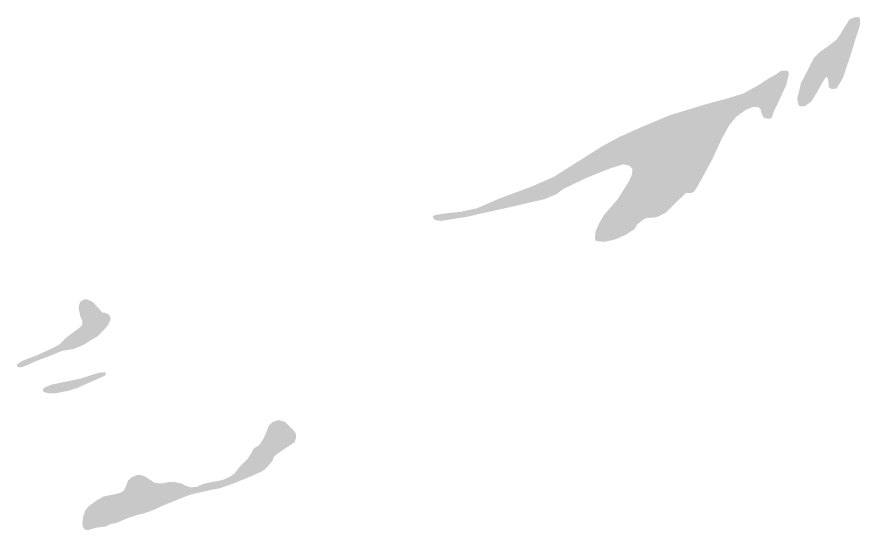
# Model space of a CAD drawing. Header units: inches. Extents: x 288635 to 693176, y 676945 to 1601077.
# Drawn here: x 546800 to 576114, y 681364 to 699197 of the extents above; entities that cross this region are included whole.
import ezdxf

# ---------------------------------------------------------------- set-up
doc = ezdxf.new("R2010")
doc.units = ezdxf.units.IN
doc.header["$MEASUREMENT"] = 0

msp = doc.modelspace()

# ---------------------------------------------------------------- hatches: boundary and pattern name
for points in [[(575808.9535, 697947.1983), (575524.4729, 697093.7566), (575300.9525, 696712.7558), (575128.2321, 696687.3558), (575021.5519, 696753.3959), (575016.4719, 696915.9562), (574975.8318, 697103.9166), (574909.7917, 697083.5966), (574858.9916, 697007.3964), (574782.7914, 696880.3962), (574615.1511, 696580.6756), (574417.0307, 696255.5549), (574188.4302, 696092.9946), (574041.1099, 696087.9146), (573975.0698, 696118.3947), (573924.2697, 696346.9951), (574061.43, 696910.8762), (574269.7104, 697296.957), (574508.4709, 697774.478), (574706.5913, 697967.5183), (575067.272, 698231.6789), (575290.7924, 698404.3992), (575422.8727, 698587.2796), (575560.033, 698831.1201), (575661.6332, 698973.3604), (575732.7533, 699095.2806), (575874.9936, 699171.4808), (576062.954, 699196.8808), (576113.7541, 699115.6006), (576108.6741, 698907.3202), (576022.3139, 698632.9997), (575935.9537, 698378.9992), (575808.9535, 697947.1983)], [(573233.9224, 696159.4135), (573086.6021, 695849.5328), (573056.1221, 695712.3726), (572995.162, 695661.5725), (572873.2417, 695656.4925), (572751.3215, 695702.2126), (572685.2813, 695854.6129), (572654.8013, 695991.7731), (572558.2811, 696067.9733), (572395.7208, 696067.9733), (572136.6402, 695966.3731), (571816.5996, 695732.6926), (571567.6791, 695438.052), (571298.4386, 694955.4511), (570983.4779, 694264.5697), (570752.9107, 693841.2332), (570404.3568, 693213.0076), (570312.9166, 693101.2473), (570196.0764, 693070.7673), (570058.9161, 693075.8473), (569703.3154, 692740.5666), (569362.9547, 692400.4176), (569093.7142, 692258.1773), (568936.2338, 692217.5372), (568687.3133, 692212.4572), (568545.0731, 692131.1771), (568362.1927, 691978.7768), (568260.5925, 691816.2164), (567971.0319, 691628.2561), (567590.0312, 691460.6157), (567219.1904, 691379.3356), (566919.4698, 691414.8956), (566894.0698, 691516.4958), (566914.3898, 691729.8563), (567036.31, 692014.3368), (567209.0304, 692314.0574), (567691.6314, 692867.7785), (568077.7121, 693487.3281), (568184.3923, 693726.0886), (568194.5524, 693908.969), (568103.1122, 694020.7292), (567884.6717, 694076.6093), (567402.0708, 693924.209), (566604.5092, 693604.1684), (565806.9476, 693223.1676), (565563.1071, 693040.2872), (565161.7863, 692867.5669), (563663.1833, 692522.3379), (563190.7424, 692420.7377), (562433.8208, 692248.0173), (561519.419, 692105.777), (561326.3786, 692141.3371), (561250.1785, 692242.9373), (561321.2986, 692308.9774), (561453.3789, 692329.2975), (561763.2595, 692375.0176), (562200.1404, 692420.7377), (562799.5816, 692547.7379), (563556.5031, 692877.9386), (564729.9854, 693314.8194), (565466.5869, 693639.9401), (567118.6762, 694683.3015), (567156.9993, 694707.5041), (567747.5115, 695026.5712), (568560.3131, 695387.2519), (569505.195, 695783.4927), (570409.4368, 696057.8133), (570886.9577, 696200.0535), (571552.4391, 696377.8539), (572040.1201, 696530.2542), (572573.5211, 696819.8148), (572913.8818, 697043.3352), (573218.6824, 697216.0556), (573350.7627, 697317.6558), (573452.3629, 697332.8958), (573589.5231, 697332.8958), (573640.3233, 697246.5356), (573548.8831, 696835.0548), (573233.9224, 696159.4135)], [(546957.4825, 687021.5639), (546876.2023, 687021.5639), (546810.1622, 687046.964), (546800.0021, 687118.0841), (546987.9625, 687245.0844), (547470.5635, 687427.9647), (548009.0446, 687671.8052), (548268.1251, 687808.9655), (548537.3656, 688068.046), (548796.4461, 688261.0864), (549025.0466, 688433.8067), (549080.9267, 688520.1669), (549080.9267, 688631.9271), (549009.8066, 688769.0874), (548979.3265, 688916.4077), (548948.8464, 689068.808), (548964.0865, 689190.7283), (549004.7266, 689297.4085), (549116.4868, 689373.6086), (549238.407, 689383.7686), (549441.6074, 689287.2485), (549619.4078, 689099.2881), (549766.7281, 688926.5677), (549878.4883, 688911.3277), (549980.0885, 688865.6076), (550041.0486, 688789.4075), (550056.2887, 688672.5672), (549969.9285, 688489.6869), (549787.0481, 688276.3264), (549614.3278, 688103.6061), (549370.4873, 687961.3658), (549121.5668, 687803.8855), (548765.9661, 687656.5652), (548369.7253, 687590.5251), (547871.8843, 687387.3247), (547506.1236, 687255.2444), (547094.6427, 687067.284), (546957.4825, 687021.5639)], [(548588.1657, 686203.6823), (548100.4847, 686112.2421), (547902.4868, 686115.2421), (547755.0441, 686157.9622), (547714.404, 686188.4423), (547709.324, 686259.5624), (547775.3641, 686325.6025), (548014.1246, 686422.1227), (548710.086, 686564.363), (549075.8467, 686645.6432), (549355.2473, 686742.1634), (549680.3679, 686838.6836), (549741.328, 686838.6836), (549837.8482, 686853.9236), (549888.6483, 686838.6836), (549888.6483, 686747.2434), (549710.848, 686660.8832), (549370.4873, 686513.5629), (548903.1264, 686305.2825), (548588.1657, 686203.6823)], [(554342.7495, 682989.1861), (553865.2286, 682821.5457), (553595.988, 682770.7456), (553296.2674, 682704.7055), (552833.9865, 682598.0253), (552331.0655, 682399.9049), (551914.5047, 682232.2646), (551538.5839, 682059.5442), (551198.2232, 681937.624), (551025.5029, 681902.0639), (550659.7422, 681785.2237), (550288.9014, 681622.6634), (550034.9009, 681566.7832), (549887.5806, 681490.5831), (549709.7803, 681470.263), (549501.4998, 681434.703), (549293.2194, 681368.6628), (549196.6992, 681363.5828), (549115.4191, 681439.783), (549074.779, 681576.9433), (549105.2591, 681836.0238), (549176.3792, 682049.3842), (549298.2994, 682196.7045), (549557.38, 682384.6649), (549811.3805, 682531.9852), (550141.5811, 682598.0253), (550365.1016, 682648.8254), (550502.2618, 682725.0256), (550578.462, 682846.9458), (550659.7422, 683080.6263), (550791.8224, 683202.5465), (550974.7028, 683278.7467), (551081.383, 683278.7467), (551233.7833, 683238.1066), (551467.4638, 683090.7863), (551584.304, 683004.4261), (551843.3845, 682984.1061), (552066.905, 683034.9062), (552239.6253, 683039.9862), (552513.9459, 682984.1061), (552681.5862, 682902.8259), (552828.9065, 682852.0258), (553037.1869, 682862.1858), (553311.5075, 682979.0261), (553611.2281, 683039.9862), (553951.5887, 683106.0263), (554205.5893, 683217.7865), (554368.1496, 683334.6268), (554520.5499, 683537.8272), (554688.1902, 683705.4675), (554830.4305, 683847.7078), (554926.9507, 684005.1881), (555023.4709, 684182.9885), (555099.671, 684243.9486), (555211.4313, 684304.9087), (555262.2314, 684370.9488), (555363.8316, 684528.4292), (555450.1917, 684711.3095), (555556.872, 684985.6301), (555673.7122, 685107.5503), (555897.2326, 685188.8305), (556115.6731, 685127.8704), (556389.9936, 684863.7098), (556491.5938, 684731.6296), (556511.9139, 684584.3093), (556450.9537, 684416.6689), (556252.8333, 684284.5887), (556029.3129, 684137.2684), (555856.5926, 684015.3481), (555749.9123, 683934.068), (555683.8722, 683776.5877), (555567.032, 683629.2674), (555399.3916, 683456.547), (555160.6312, 683329.5468), (554937.1107, 683233.0266), (554678.0302, 683126.3464), (554342.7495, 682989.1861)]]:
    msp.add_hatch(color=256).paths.add_polyline_path(points, flags=0)

doc.saveas('drawing.dxf')
